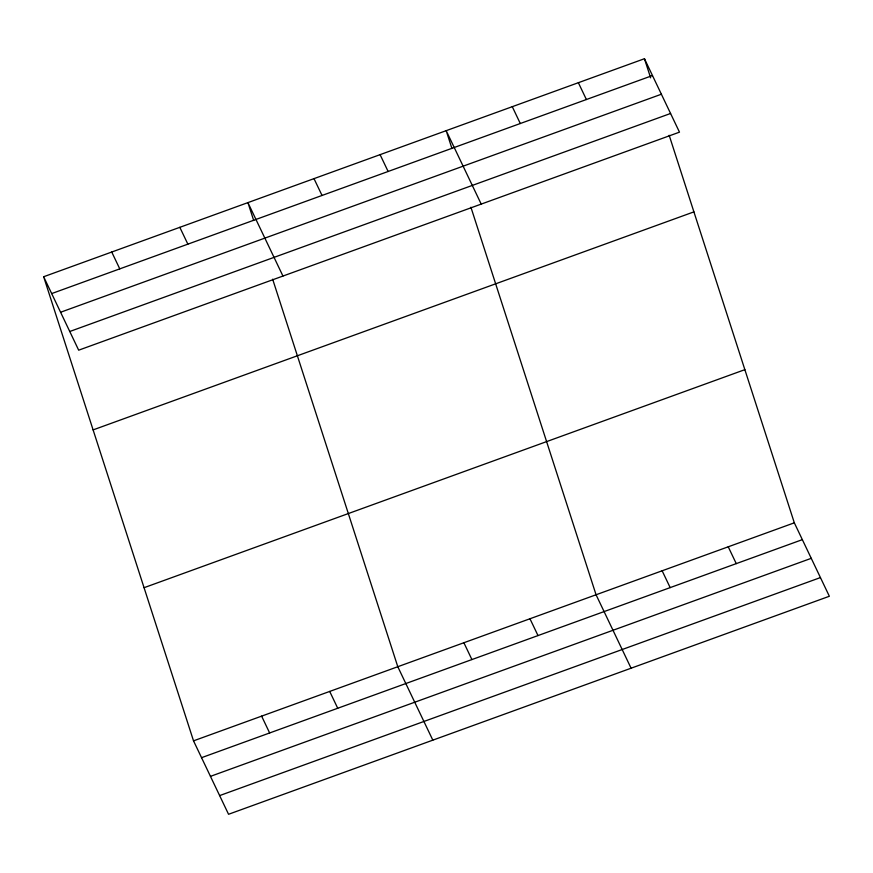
<?xml version="1.0" encoding="UTF-8"?>
<svg xmlns="http://www.w3.org/2000/svg" width="873" height="873" viewBox="0 0 873 873"><rect width="100%" height="100%" fill="white"/><g stroke="black" fill="none" stroke-linecap="round" stroke-linejoin="round"><path stroke-width="1.31" d="M43.65 276.741L644.449 58.72L679.478 132.15L78.679 350.182L43.65 276.741L193.522 740.85L228.551 814.28L829.35 596.259L794.321 522.818L669.176 135.293M51.682 293.579L652.48 75.547M60.586 312.25L661.385 94.229M69.764 331.5L670.573 113.479M93.105 429.898L693.904 211.877M144.067 587.693L744.865 369.661M193.522 740.85L794.321 522.818M201.554 757.677L802.352 539.645M210.458 776.359L811.257 558.327M219.636 795.598L820.445 577.577M578.363 82.706L586.394 99.533M728.235 546.804L736.266 563.631M512.276 106.681L520.297 123.519M662.149 570.789L670.169 587.616M481.209 204.107L446.19 130.666L451.952 148.541M631.081 668.205L596.063 594.764L470.918 207.239M380.093 154.652L388.125 171.479M529.966 618.75L537.997 635.577M314.007 178.638L322.039 195.465M463.879 642.735L471.911 659.562M282.95 276.054L247.921 202.612L253.694 220.487M432.822 740.151L397.793 666.721L272.649 279.196M179.827 227.329L187.859 244.156M329.699 691.427L337.731 708.254M111.744 252.035L119.765 268.862M261.616 716.133L269.637 732.96M644.449 58.72L650.636 77.861"/></g></svg>
